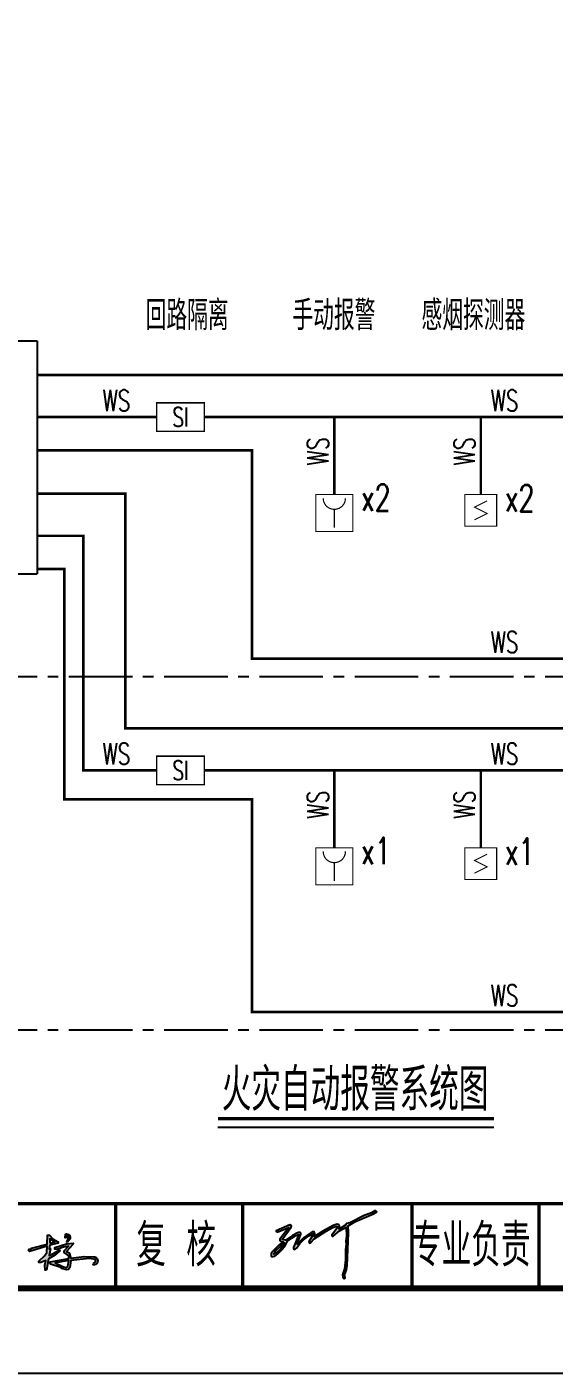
# Model space of a CAD drawing. Header units: millimetres. Extents: x 210068 to 672068, y -299976 to -107099.
# Drawn here: x 572021 to 578246, y -294192 to -278297 of the extents above; entities that cross this region are included whole.
import ezdxf
from ezdxf.enums import TextEntityAlignment as Align

# ---------------------------------------------------------------- set-up
doc = ezdxf.new("R2010")
doc.units = ezdxf.units.MM
doc.header["$LTSCALE"] = 1000
doc.header["$MEASUREMENT"] = 0
doc.linetypes.add('CENTER2', pattern=[1.125, 0.75, -0.125, 0.125, -0.125])
for name, color, linetype in [('1', 1, 'Continuous'), ('EQUIP-消防', 1, 'Continuous'), ('T-CABL-D', 7, 'Continuous'), ('T-CABL-WS', 7, 'Continuous'), ('T-EQUP-FIRE', 7, 'Continuous'), ('T-EQUPXF', 7, 'Continuous'), ('TEL_TEXT', 7, 'Continuous'), ('图框', 7, 'Continuous')]:
    doc.layers.add(name, color=color, linetype=linetype)
doc.styles.add('IDQSTYLE', font='simplex1.shx', dxfattribs={"width": 0.7, "bigfont": 'hztxt.shx'})
doc.styles.get("Standard").update_dxf_attribs({"font": 'simplex1.shx', "width": 0.7, "bigfont": 'HZTXT.shx'})
doc.styles.add('四航院', font='simplex1.shx', dxfattribs={"width": 0.7, "height": 3.5, "bigfont": 'HZTXT.shx'})

# ---------------------------------------------------------------- blocks, each defined once
blk = doc.blocks.new('HC001896368124')
at = {"layer": 'T-EQUP-FIRE', "color": 0, "const_width": 0.2}
blk.add_lwpolyline([(-3.125, 1.875), (3.125, 1.875), (3.125, -1.875), (-3.125, -1.875)], close=True, dxfattribs=at)
at = {"color": 0, "width": 0.7}
blk.add_attdef('PSFHATT', (5.125, -1.875), '', height=2.5, dxfattribs=at)
at = {"layer": 'T-EQUP-FIRE', "color": 0, "style": 'IDQSTYLE', "width": 0.8}
blk.add_attdef('SI', text='', height=2.5, dxfattribs=at).set_placement((0, 0), align=Align.MIDDLE)
blk = doc.blocks.new('HC001873814418')
at = {"layer": 'T-EQUP-FIRE', "color": 0, "const_width": 0.2}
blk.add_lwpolyline([(-3.125, 3.125), (3.125, 3.125), (3.125, -3.125), (-3.125, -3.125)], close=True, dxfattribs=at)
blk.add_lwpolyline([(1.25, 1.875), (-1.25, 0.625), (1.25, -0.625), (-1.25, -1.875)], dxfattribs=at)
at = {"color": 0, "width": 0.7}
blk.add_attdef('PSFHATT', (5.125, -3.125), '', height=2.5, dxfattribs=at)
blk = doc.blocks.new('HC001876682027')
at = {"layer": 'T-EQUP-FIRE', "color": 0, "const_width": 0.2}
blk.add_lwpolyline([(-3.12, 3.12), (3.12, 3.12), (3.12, -3.12), (-3.12, -3.12)], close=True, dxfattribs=at)
blk.add_lwpolyline([(-1.87, 2.5, 0.198912), (-1.33, 1.17, 0.198912), (0, 0.62, 0.198912), (1.33, 1.17, 0.198912), (1.87, 2.5)], format="xyb", dxfattribs=at)
blk.add_lwpolyline([(0, 0.62), (0, -2.5)], dxfattribs=at)
at = {"color": 0, "width": 0.7}
blk.add_attdef('PSFHATT', (5.12, -3.12), '', height=2.5, dxfattribs=at)

msp = doc.modelspace()

# ---------------------------------------------------------------- hatches: boundary and pattern name
at = {"linetype": 'Continuous'}
h = msp.add_hatch(color=256, dxfattribs=at)
h.paths.add_polyline_path([(575055, -292658.5), (575062.2, -292654.9), (575055, -292676.5), (575015.4, -292726.9), (574972.2, -292766.5), (574936.2, -292788.1), (574957.8, -292748.5)], flags=17)
h.paths.add_polyline_path([(576145.8, -292280.5), (576142.2, -292276.9), (576131.4, -292276.9), (576091.8, -292298.5), (576005.4, -292330.9), (575832.6, -292417.3), (575796.6, -292424.5), (575785.8, -292435.3), (575785.8, -292442.5), (575706.6, -292492.9), (575713.8, -292453.3), (575699.4, -292438.9), (575685, -292435.3), (575638.2, -292449.7), (575515.8, -292514.5), (575418.6, -292579.3), (575411.4, -292579.3), (575422.2, -292550.5), (575418.6, -292532.5), (575411.4, -292525.3), (575389.8, -292525.3), (575289, -292593.7), (575213.4, -292669.3), (575256.6, -292550.5), (575256.6, -292539.7), (575245.8, -292528.9), (575217, -292536.1), (575155.8, -292568.5), (575073, -292622.5), (575033.4, -292615.3), (575141.4, -292467.7), (575145, -292453.3), (575127, -292442.5), (574965, -292510.9), (574965, -292521.7), (574975.8, -292528.9), (575112.6, -292471.3), (575008.2, -292611.7), (575008.2, -292626.1), (575015.4, -292633.3), (575047.8, -292640.5), (575001, -292676.5), (574911, -292766.5), (574903.8, -292780.9), (574903.8, -292809.7), (574914.6, -292820.5), (574947, -292809.7), (574983, -292784.5), (575037, -292734.1), (575065.8, -292698.1), (575101.8, -292626.1), (575188.2, -292572.1), (575231.4, -292554.1), (575170.2, -292708.9), (575170.2, -292723.3), (575184.6, -292734.1), (575209.8, -292712.5), (575245.8, -292662.1), (575289, -292618.9), (575350.2, -292572.1), (575397, -292546.9), (575386.2, -292582.9), (575350.2, -292644.1), (575357.4, -292658.5), (575379, -292647.7), (575411.4, -292608.1), (575555.4, -292514.5), (575634.6, -292474.9), (575670.6, -292460.5), (575688.6, -292460.5), (575688.6, -292474.9), (575620.2, -292564.9), (575623.8, -292575.7), (575638.2, -292575.7), (575713.8, -292510.9), (575789.4, -292467.7), (575793, -292575.7), (575785.8, -292629.7), (575789.4, -292672.9), (575782.2, -292734.1), (575782.2, -292856.5), (575771.4, -292960.9), (575746.2, -293032.9), (575749.8, -293058.1), (575764.2, -293076.1), (575771.4, -293076.1), (575778.6, -293065.3), (575771.4, -293036.5), (575796.6, -292971.7), (575803.8, -292924.9), (575818.2, -292536.1), (575814.6, -292453.3), (575893.8, -292406.5), (576113.4, -292312.9), (576153, -292287.7)])
h = msp.add_hatch(color=256, dxfattribs=at)
h.paths.add_polyline_path([(572163.3, -292872.1), (572160.3, -292887.1), (572187.3, -292887.1), (572244.3, -292863.1), (572232.3, -292917.1), (572235.3, -292977.1), (572253.3, -292977.1), (572277.3, -292842.1), (572349.3, -292800.1), (572409.3, -292749.1), (572406.3, -292731.1), (572388.3, -292749.1), (572283.3, -292803.1), (572298.3, -292725.1), (572283.3, -292725.1), (572292.3, -292683.1), (572391.3, -292656.1), (572391.3, -292641.1), (572325.3, -292605.1), (572289.3, -292563.1), (572265.3, -292563.1), (572259.3, -292668.1), (572076.3, -292716.1), (572070.3, -292725.1), (572046.3, -292728.1), (572040.3, -292746.1), (572052.3, -292755.1), (572259.3, -292695.1), (572256.3, -292767.1), (572229.3, -292809.1)])
h.paths.add_polyline_path([(572292.3, -292659.1), (572292.3, -292605.1), (572349.3, -292644.1)], flags=16)
msp.add_hatch(color=256, dxfattribs=at).paths.add_polyline_path([(572487.3, -292641.1), (572496.3, -292650.1), (572526.3, -292611.1, 0.66475), (572478.3, -292551.1), (572472.3, -292593.1), (572490.3, -292578.1, -0.537712)])
h = msp.add_hatch(color=256, dxfattribs=at)
h.paths.add_polyline_path([(572511.3, -292695.1), (572460.3, -292749.1), (572460.3, -292767.1), (572517.3, -292809.1), (572514.3, -292839.1), (572295.3, -292878.1), (572292.3, -292893.1), (572301.3, -292905.1), (572421.3, -292944.1), (572430.3, -292956.1), (572487.3, -292974.1), (572511.3, -292968.1), (572526.3, -292944.1), (572538.3, -292863.1), (572757.3, -292839.1), (572829.3, -292851.1), (572829.3, -292878.1), (572808.3, -292896.1), (572805.3, -292914.1, 1.055254), (572808.3, -292818.1), (572697.3, -292815.1), (572541.3, -292836.1), (572520.3, -292773.1), (572487.3, -292758.1), (572565.3, -292674.1), (572568.3, -292659.1), (572487.3, -292665.1), (572352.3, -292710.1), (572352.3, -292728.1), (572373.3, -292734.1), (572451.3, -292704.1)])
h.paths.add_polyline_path([(572517.3, -292863.1), (572505.3, -292932.1), (572490.3, -292947.1), (572451.3, -292938.1), (572355.3, -292890.1)], flags=16)

# ---------------------------------------------------------------- linework, layer by layer
at = {"color": 7}
msp.add_line((568559, -284754.7), (572140.3, -284754.7), dxfattribs=at)
at = {"linetype": 'CENTER2'}
for p, q in [((568016.8, -285965.5), (586460.8, -285965.5)), ((568016.8, -290137.4), (586460.8, -290137.4))]:
    msp.add_line(p, q, dxfattribs=at)
msp.add_line((574276.3, -291287.1), (577535.6, -291287.1))
msp.add_lwpolyline([(588068.5, -294191.9), (588068.5, -264491.9), (546068.5, -264491.9), (546068.5, -294191.9)], close=True)
for points, const_width in [([(587068.5, -265491.9), (549068.5, -265491.9), (549068.5, -293191.9), (587068.5, -293191.9), (587068.5, -265491.9)], 70), ([(574276.3, -291187.1), (577535.6, -291187.1)], 40), ([(549068.5, -292191.9), (587068.5, -292191.9)], 40), ([(576568.5, -293191.9), (576568.5, -292191.9)], 40), ([(578068.5, -293191.9), (578068.5, -292191.9)], 40)]:
    msp.add_lwpolyline(points, dxfattribs=dict(const_width=const_width))
at = {"linetype": 'Continuous'}
for points in [[(576145.8, -292280.5), (576142.2, -292276.9), (576131.4, -292276.9), (576091.8, -292298.5), (576005.4, -292330.9), (575832.6, -292417.3), (575796.6, -292424.5), (575785.8, -292435.3), (575785.8, -292442.5), (575706.6, -292492.9), (575713.8, -292453.3), (575699.4, -292438.9), (575685, -292435.3), (575638.2, -292449.7), (575515.8, -292514.5), (575418.6, -292579.3), (575411.4, -292579.3), (575422.2, -292550.5), (575418.6, -292532.5), (575411.4, -292525.3), (575389.8, -292525.3), (575289, -292593.7), (575213.4, -292669.3), (575256.6, -292550.5), (575256.6, -292539.7), (575245.8, -292528.9), (575217, -292536.1), (575155.8, -292568.5), (575073, -292622.5), (575033.4, -292615.3), (575141.4, -292467.7), (575145, -292453.3), (575127, -292442.5), (574965, -292510.9), (574965, -292521.7), (574975.8, -292528.9), (575112.6, -292471.3), (575008.2, -292611.7), (575008.2, -292626.1), (575015.4, -292633.3), (575047.8, -292640.5), (575001, -292676.5), (574911, -292766.5), (574903.8, -292780.9), (574903.8, -292809.7), (574914.6, -292820.5), (574947, -292809.7), (574983, -292784.5), (575037, -292734.1), (575065.8, -292698.1), (575101.8, -292626.1), (575188.2, -292572.1), (575231.4, -292554.1), (575170.2, -292708.9), (575170.2, -292723.3), (575184.6, -292734.1), (575209.8, -292712.5), (575245.8, -292662.1), (575289, -292618.9), (575350.2, -292572.1), (575397, -292546.9), (575386.2, -292582.9), (575350.2, -292644.1), (575357.4, -292658.5), (575379, -292647.7), (575411.4, -292608.1), (575555.4, -292514.5), (575634.6, -292474.9), (575670.6, -292460.5), (575688.6, -292460.5), (575688.6, -292474.9), (575620.2, -292564.9), (575623.8, -292575.7), (575638.2, -292575.7), (575713.8, -292510.9), (575789.4, -292467.7), (575793, -292575.7), (575785.8, -292629.7), (575789.4, -292672.9), (575782.2, -292734.1), (575782.2, -292856.5), (575771.4, -292960.9), (575746.2, -293032.9), (575749.8, -293058.1), (575764.2, -293076.1), (575771.4, -293076.1), (575778.6, -293065.3), (575771.4, -293036.5), (575796.6, -292971.7), (575803.8, -292924.9), (575818.2, -292536.1), (575814.6, -292453.3), (575893.8, -292406.5), (576113.4, -292312.9), (576153, -292287.7), (576145.8, -292280.5)], [(575055, -292658.5), (575062.2, -292654.9), (575055, -292676.5), (575015.4, -292726.9), (574972.2, -292766.5), (574936.2, -292788.1), (574957.8, -292748.5), (575055, -292658.5)]]:
    msp.add_lwpolyline(points, dxfattribs=at)
for points in [[(572253.3, -292977.1), (572235.3, -292977.1), (572232.3, -292917.1), (572244.3, -292863.1), (572187.3, -292887.1), (572160.3, -292887.1), (572163.3, -292872.1), (572229.3, -292809.1), (572256.3, -292767.1), (572259.3, -292695.1), (572052.3, -292755.1), (572040.3, -292746.1), (572046.3, -292728.1), (572070.3, -292725.1), (572076.3, -292716.1), (572259.3, -292668.1), (572265.3, -292563.1), (572289.3, -292563.1), (572325.3, -292605.1), (572391.3, -292641.1), (572391.3, -292656.1), (572292.3, -292683.1), (572283.3, -292725.1), (572298.3, -292725.1), (572283.3, -292803.1), (572388.3, -292749.1), (572406.3, -292731.1), (572409.3, -292749.1), (572349.3, -292800.1), (572277.3, -292842.1)], [(572292.3, -292659.1), (572349.3, -292644.1), (572292.3, -292605.1)], [(572505.3, -292932.1), (572517.3, -292863.1), (572355.3, -292890.1), (572451.3, -292938.1), (572490.3, -292947.1)]]:
    msp.add_lwpolyline(points, close=True, dxfattribs=at)
for points in [[(572496.3, -292650.1), (572487.3, -292641.1, 0.537712), (572490.3, -292578.1), (572472.3, -292593.1), (572478.3, -292551.1, -0.66475), (572526.3, -292611.1)], [(572487.3, -292974.1), (572430.3, -292956.1), (572421.3, -292944.1), (572301.3, -292905.1), (572292.3, -292893.1), (572295.3, -292878.1), (572514.3, -292839.1), (572517.3, -292809.1), (572460.3, -292767.1), (572460.3, -292749.1), (572511.3, -292695.1), (572451.3, -292704.1), (572373.3, -292734.1), (572352.3, -292728.1), (572352.3, -292710.1), (572487.3, -292665.1), (572568.3, -292659.1), (572565.3, -292674.1), (572487.3, -292758.1), (572520.3, -292773.1), (572541.3, -292836.1), (572697.3, -292815.1), (572808.3, -292818.1, -1.055254), (572805.3, -292914.1), (572808.3, -292896.1), (572829.3, -292878.1), (572829.3, -292851.1), (572757.3, -292839.1), (572538.3, -292863.1), (572526.3, -292944.1), (572511.3, -292968.1)]]:
    msp.add_lwpolyline(points, format="xyb", close=True, dxfattribs=at)
at = {"layer": 'EQUIP-消防', "color": 7, "linetype": 'Continuous'}
for p, q in [((568559, -282002.3), (572140.3, -282002.3)), ((572140.3, -282002.3), (572140.3, -283805.3)), ((572140.3, -282951.7), (572140.3, -284754.7)), ((568559, -284754.7), (572140.3, -284754.7))]:
    msp.add_line(p, q, dxfattribs=at)
at = {"layer": 'T-CABL-D', "color": 3, "linetype": 'Continuous', "const_width": 30}
for points in [[(572140.3, -282407), (584566.9, -282407)], [(572140.3, -283808.4), (573184.2, -283808.4), (573184.2, -286578.9), (582913, -286578.9)]]:
    msp.add_lwpolyline(points, dxfattribs=at)
at = {"layer": 'T-CABL-WS', "color": 11, "linetype": 'Continuous', "const_width": 30}
for points in [[(573552.9, -282903.8), (572140.3, -282903.8)], [(572140.3, -283296.1), (574679.5, -283296.1), (574679.5, -285756), (586070.7, -285756), (586070.7, -282903.8), (574115.4, -282903.8)], [(575651.1, -283817.3), (575651.1, -282903.8)], [(577380.6, -283817.3), (577380.6, -282903.8)], [(573552.9, -287075.7), (572687.4, -287075.7), (572687.4, -284305.3), (572140.3, -284305.3)], [(574115.4, -287075.7), (584339.5, -287075.7), (584339.5, -289927.9), (574679.5, -289927.9), (574679.5, -287416.6), (572463.8, -287416.6), (572463.8, -284697.6), (572155.6, -284697.6)], [(575651.1, -287989.2), (575651.1, -287075.7)], [(577380.6, -287989.2), (577380.6, -287075.7)]]:
    msp.add_lwpolyline(points, dxfattribs=at)
at = {"layer": '图框', "const_width": 40}
for points in [[(573068.5, -293191.9), (573068.5, -292191.9)], [(574568.5, -293191.9), (574568.5, -292191.9)], [(576568.5, -293191.9), (576568.5, -292191.9)]]:
    msp.add_lwpolyline(points, dxfattribs=at)

# ---------------------------------------------------------------- block references
at = {"layer": 'T-EQUPXF', "color": 4}
ref = msp.add_blockref('HC001896368124', (573834.2, -282903.8), dxfattribs=dict(at, xscale=90, yscale=90, zscale=90))
ref.add_attrib('SI', 'SI', dxfattribs={"color": 0, "height": 225, "style": 'IDQSTYLE', "width": 0.7}).set_placement((573834.2, -282903.8), align=Align.MIDDLE)
at = {"layer": 'T-EQUPXF', "color": 4, "xscale": 70, "yscale": 70, "zscale": 70}
for p in [(575651.1, -284036.1), (575651.1, -288208)]:
    msp.add_blockref('HC001876682027', p, dxfattribs=at)
at = {"layer": 'T-EQUPXF', "color": 4, "xscale": 60, "yscale": 60, "zscale": 60, "rotation": 180}
for p in [(577380.6, -284004.8), (577380.6, -288176.7)]:
    msp.add_blockref('HC001873814418', p, dxfattribs=at)
at = {"layer": 'T-EQUPXF', "color": 4}
ref = msp.add_blockref('HC001896368124', (573834.2, -287075.7), dxfattribs=dict(at, xscale=90, yscale=90, zscale=90))
ref.add_attrib('SI', 'SI', dxfattribs={"color": 0, "height": 225, "style": 'IDQSTYLE', "width": 0.7}).set_placement((573834.2, -287075.7), align=Align.MIDDLE)

# ---------------------------------------------------------------- texts
at = {"width": 0.7}
msp.add_text('专业负责', height=500, dxfattribs=at).set_placement((577267.5, -292682.5), align=Align.MIDDLE_CENTER)
at = {"layer": '1', "color": 0, "linetype": 'Continuous', "style": '四航院', "width": 0.7}
msp.add_text('火灾自动报警系统图', height=500, dxfattribs=at).set_placement((574321.3, -291094.6))
at = {"layer": 'T-CABL-WS', "color": 6, "style": 'IDQSTYLE', "width": 0.7}
for p in [(573077.5, -282708.8), (577661.1, -282708.8), (577661.1, -285561), (573077.5, -286880.7), (577661.1, -286880.7), (577661.1, -289732.9)]:
    msp.add_text('WS', height=250, dxfattribs=at).set_placement(p, align=Align.MIDDLE_CENTER)
for p in [(575456.1, -283308.6), (577185.6, -283308.6), (575456.1, -287480.5), (577185.6, -287480.5)]:
    msp.add_text('WS', height=250, rotation=90, dxfattribs=at).set_placement(p, align=Align.MIDDLE_CENTER)
at = {"layer": 'TEL_TEXT', "color": 7, "style": 'IDQSTYLE', "width": 0.7}
for s, height, p in [('回路隔离', 350, (573423.4, -281877.6)), ('手动报警', 350, (575156.3, -281877.6)), ('感烟探测器', 350, (576680.9, -281877.6)), ('x2', 315, (575966.7, -284012.2)), ('x2', 315, (577664.9, -284017.8)), ('x1', 315, (575966.7, -288184)), ('x1', 315, (577664.9, -288189.7))]:
    msp.add_text(s, height=height, dxfattribs=at).set_placement(p)
at = {"layer": '图框', "width": 0.7}
msp.add_text('复 核', height=500, dxfattribs=at).set_placement((573782.4, -292682.5), align=Align.MIDDLE_CENTER)

doc.saveas('drawing.dxf')
